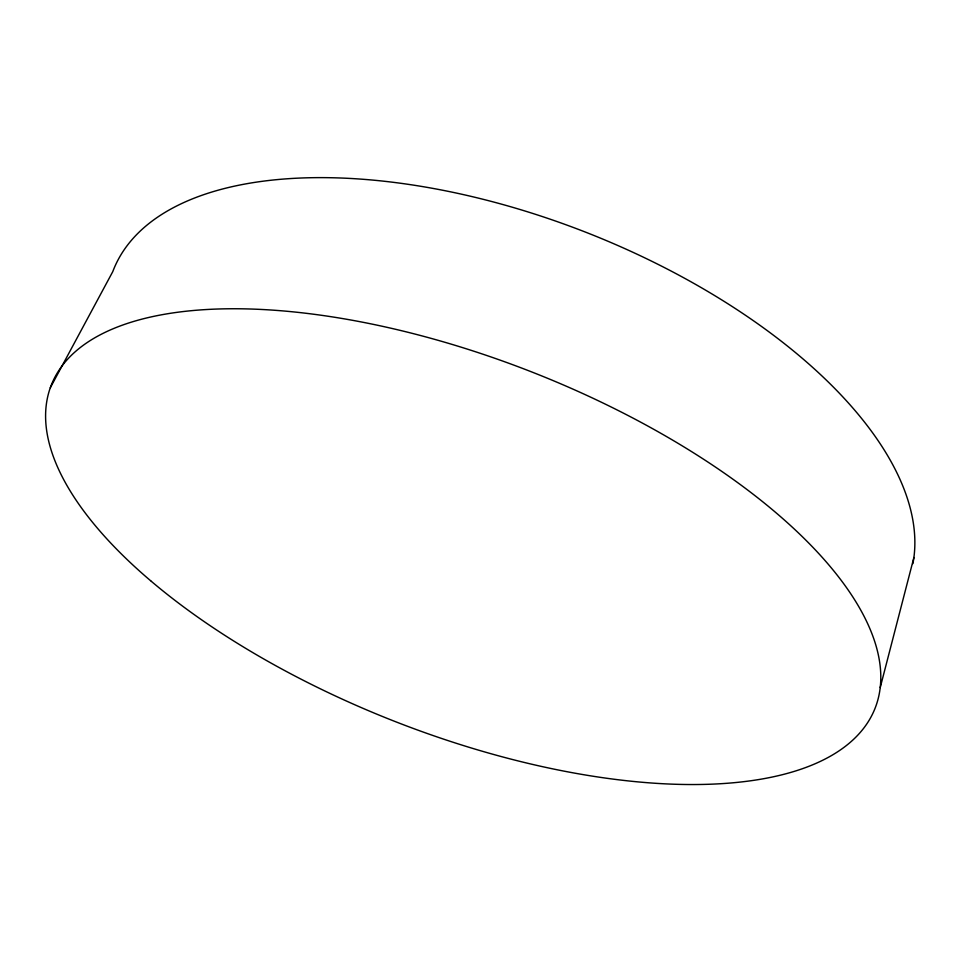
<?xml version="1.0" encoding="UTF-8"?>
<svg xmlns="http://www.w3.org/2000/svg" width="962" height="962" viewBox="0 0 962 962"><rect width="100%" height="100%" fill="white"/><g stroke="black" fill="none" stroke-linecap="round" stroke-linejoin="round"><path stroke-width="1.44" d="M880.218 687.565L913.9 557.515M50.313 387.746L112.746 271.681A426.635 207.924 21.4 0 1 566.991 225.132A426.635 207.924 21.4 0 1 912.902 563.636M151.383 581.385A442.448 187.662 21.4 0 0 859.667 733.092A442.448 187.662 21.4 0 0 378.559 325.469A442.448 187.662 21.4 0 0 151.383 581.385"/></g></svg>
